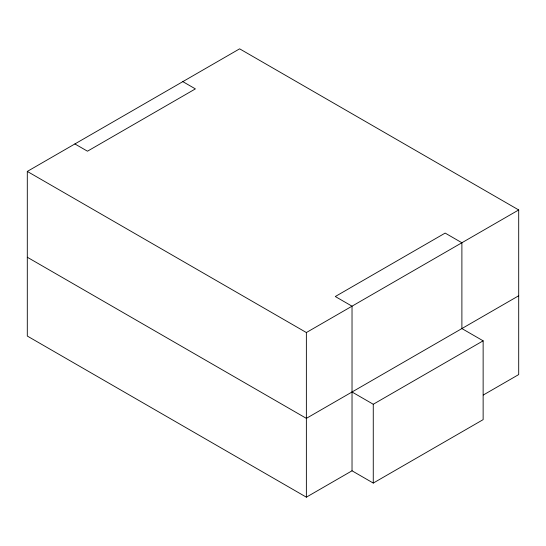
<?xml version="1.0" encoding="UTF-8"?>
<svg xmlns="http://www.w3.org/2000/svg" width="546" height="546" viewBox="0 0 546 546"><rect width="100%" height="100%" fill="white"/><g stroke="black" fill="none" stroke-linecap="round" stroke-linejoin="round"><path stroke-width="0.82" d="M352.027 470.802L352.027 306.183L335.292 296.519L445.161 233.087L461.889 242.752L461.889 328.562L483.135 340.827L483.135 419.642L373.266 483.067L352.027 470.802L306.367 497.167L27.3 336.049L27.3 171.424L239.633 48.833L518.7 209.951L518.7 374.576L483.285 395.024M27.3 171.424L306.367 332.541L518.7 209.951M518.7 295.768L306.367 418.359L27.3 257.241M352.027 391.994L373.266 404.258L483.135 340.827M182.821 81.634L195.393 88.889L87.469 151.201L74.898 143.946M373.266 404.258L373.266 483.067M306.367 332.541L306.367 497.167"/></g></svg>
